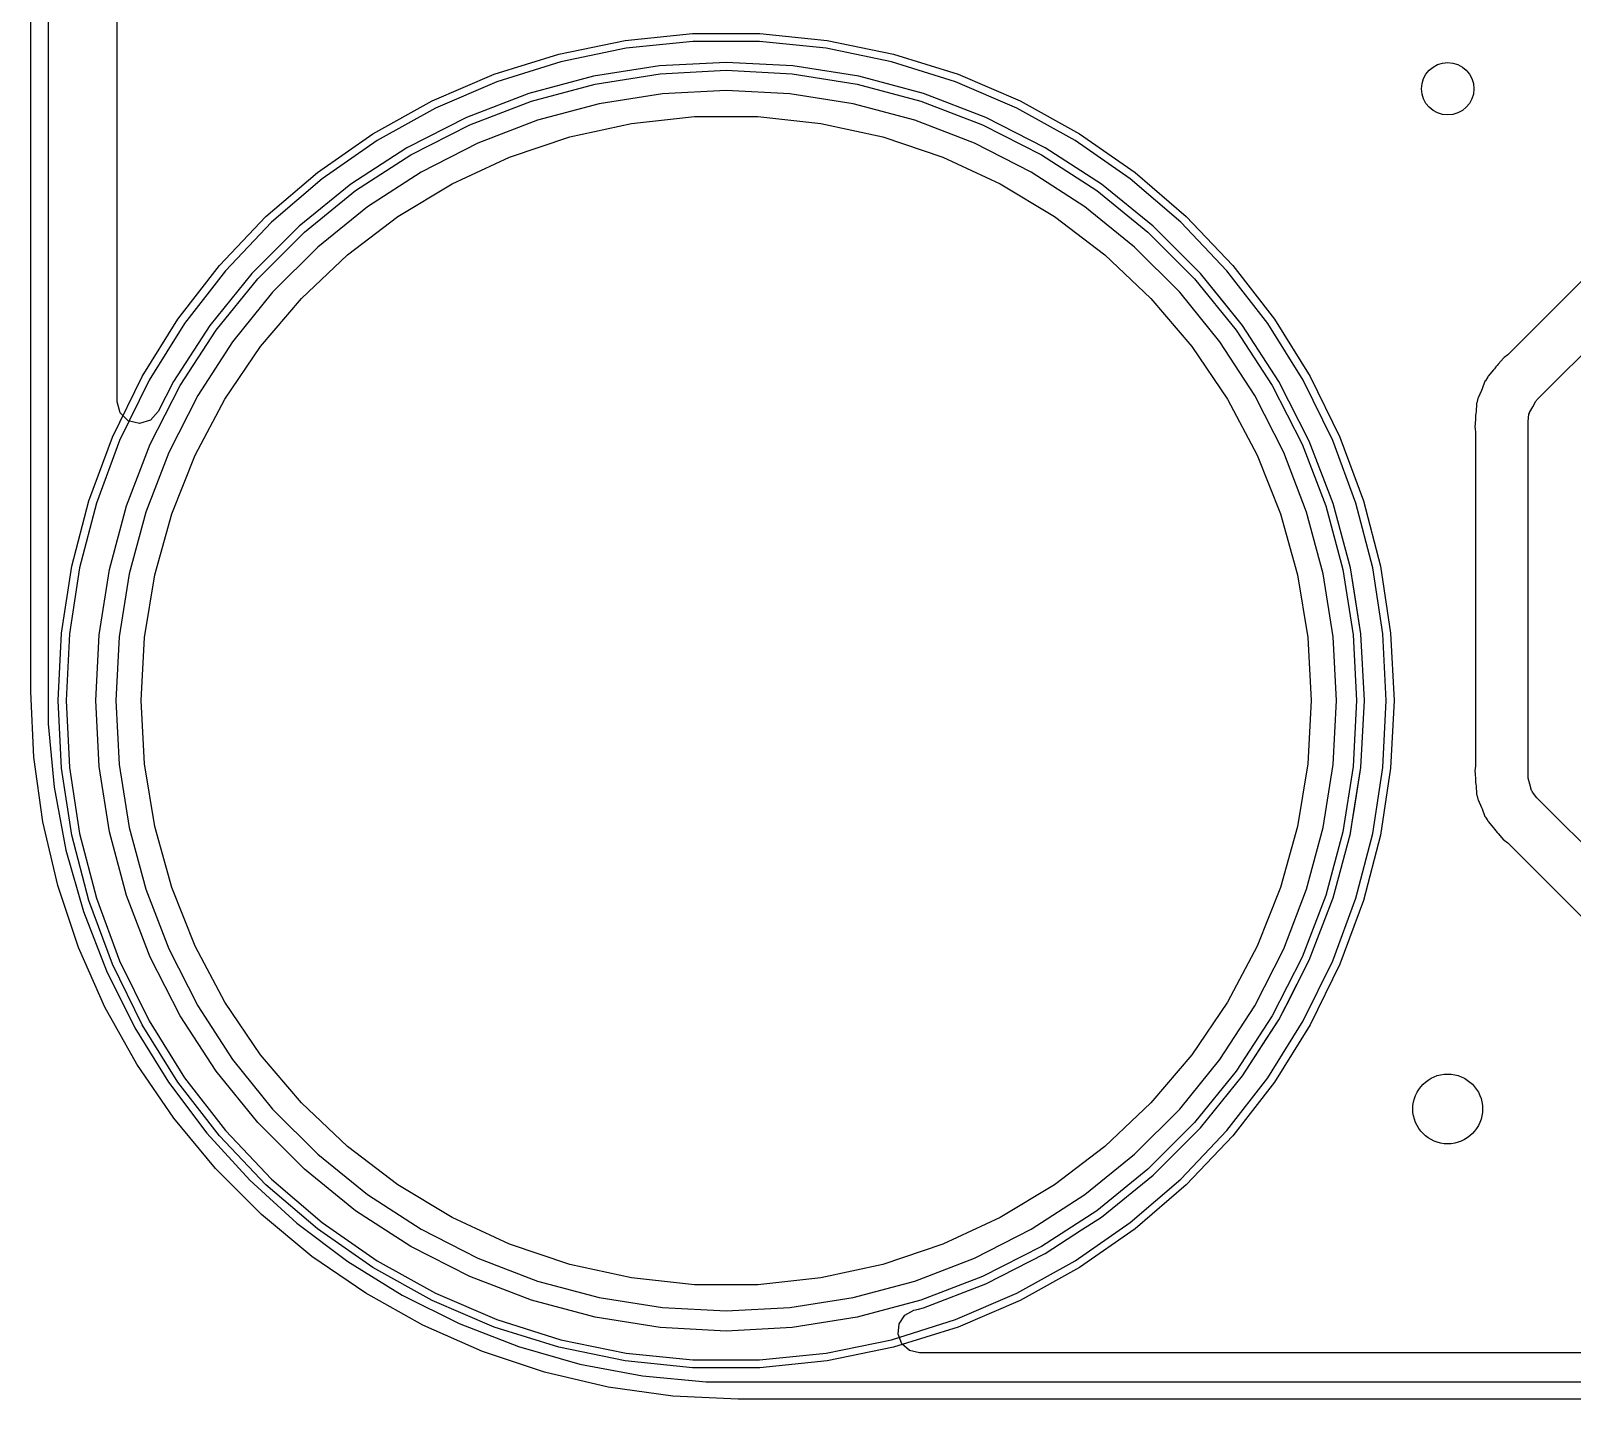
# Model space of a CAD drawing. Extents: x 2.76 to 4.68, y -4.29 to -3.
# Drawn here: x 2.7605 to 3.1081, y -4.2854 to -3.9769 of the extents above; entities that cross this region are included whole.
import ezdxf

# ---------------------------------------------------------------- set-up
doc = ezdxf.new("R2010")
doc.units = 0
doc.header["$MEASUREMENT"] = 0
doc.layers.add('BLACK', color=7, linetype='CONTINUOUS')

msp = doc.modelspace()

# ---------------------------------------------------------------- linework, layer by layer
at = {"layer": 'BLACK', "linetype": 'CONTINUOUS'}
for p, q in [((2.76055, -4.12598), (2.76055, -3.15748)), ((2.76449, -3.15748), (2.76449, -4.12598)), ((2.78, -4.06056), (2.78, -3.22239)), ((2.78, -4.06056), (2.78, -3.52365)), ((3.17985, -3.96368), (3.09356, -4.04997)), ((3.10013, -4.06013), (3.19311, -3.96715)), ((2.89452, -3.9791), (2.9097, -3.97756)), ((2.9097, -3.97756), (2.92495, -3.97756)), ((2.92495, -3.97756), (2.94013, -3.9791)), ((2.86502, -3.98674), (2.87958, -3.98217)), ((2.87958, -3.98217), (2.89452, -3.9791)), ((2.89479, -3.98086), (2.88002, -3.98389)), ((2.90979, -3.97933), (2.89479, -3.98086)), ((2.92486, -3.97933), (2.90979, -3.97933)), ((2.93986, -3.98086), (2.92486, -3.97933)), ((2.95462, -3.98389), (2.93986, -3.98086)), ((2.94013, -3.9791), (2.95507, -3.98217)), ((2.95507, -3.98217), (2.96962, -3.98674)), ((2.88002, -3.98389), (2.86564, -3.9884)), ((2.90228, -3.98482), (2.8874, -3.98718)), ((2.90228, -3.98482), (2.8874, -3.98718)), ((2.91732, -3.98404), (2.90228, -3.98482)), ((2.91732, -3.98404), (2.90228, -3.98482)), ((2.90247, -3.98661), (2.91732, -3.98583)), ((2.93237, -3.98482), (2.91732, -3.98404)), ((2.93237, -3.98482), (2.91732, -3.98404)), ((2.91732, -3.98583), (2.93218, -3.98661)), ((2.94724, -3.98718), (2.93237, -3.98482)), ((2.94724, -3.98718), (2.93237, -3.98482)), ((2.96901, -3.9884), (2.95462, -3.98389)), ((2.851, -3.99275), (2.86502, -3.98674)), ((2.86564, -3.9884), (2.85179, -3.99435)), ((2.8874, -3.98718), (2.87285, -3.99108)), ((2.8874, -3.98718), (2.87285, -3.99108)), ((2.8734, -3.99278), (2.88777, -3.98893)), ((2.88777, -3.98893), (2.90247, -3.98661)), ((2.93218, -3.98661), (2.94687, -3.98893)), ((2.94687, -3.98893), (2.96124, -3.99278)), ((2.9618, -3.99108), (2.94724, -3.98718)), ((2.9618, -3.99108), (2.94724, -3.98718)), ((2.98286, -3.99435), (2.96901, -3.9884)), ((2.96962, -3.98674), (2.98364, -3.99275)), ((2.83767, -4.00015), (2.851, -3.99275)), ((2.87285, -3.99108), (2.85879, -3.99648)), ((2.87285, -3.99108), (2.85879, -3.99648)), ((2.85952, -3.99811), (2.8734, -3.99278)), ((2.90294, -3.99112), (2.88872, -3.99337)), ((2.91732, -3.99036), (2.90294, -3.99112)), ((2.9317, -3.99112), (2.91732, -3.99036)), ((2.94593, -3.99337), (2.9317, -3.99112)), ((2.96124, -3.99278), (2.97513, -3.99811)), ((2.97586, -3.99648), (2.9618, -3.99108)), ((2.97586, -3.99648), (2.9618, -3.99108)), ((2.98364, -3.99275), (2.99698, -4.00015)), ((2.85179, -3.99435), (2.83861, -4.00166)), ((2.88872, -3.99337), (2.87481, -3.9971)), ((2.89599, -3.9978), (2.91018, -3.99626)), ((2.89599, -3.9978), (2.91018, -3.99626)), ((2.89599, -3.9978), (2.91018, -3.99626)), ((2.89599, -3.9978), (2.91018, -3.99626)), ((2.91018, -3.99626), (2.92446, -3.99626)), ((2.91018, -3.99626), (2.92446, -3.99626)), ((2.91018, -3.99626), (2.92446, -3.99626)), ((2.91018, -3.99626), (2.92446, -3.99626)), ((2.92446, -3.99626), (2.93866, -3.9978)), ((2.92446, -3.99626), (2.93866, -3.9978)), ((2.92446, -3.99626), (2.93866, -3.9978)), ((2.92446, -3.99626), (2.93866, -3.9978)), ((2.95984, -3.9971), (2.94593, -3.99337)), ((2.99604, -4.00166), (2.98286, -3.99435)), ((2.85879, -3.99648), (2.84536, -4.00332)), ((2.85879, -3.99648), (2.84536, -4.00332)), ((2.84626, -4.00487), (2.85952, -3.99811)), ((2.87481, -3.9971), (2.86136, -4.00226)), ((2.88204, -4.00087), (2.89599, -3.9978)), ((2.88204, -4.00087), (2.89599, -3.9978)), ((2.88204, -4.00087), (2.89599, -3.9978)), ((2.88204, -4.00087), (2.89599, -3.9978)), ((2.93866, -3.9978), (2.95261, -4.00087)), ((2.93866, -3.9978), (2.95261, -4.00087)), ((2.93866, -3.9978), (2.95261, -4.00087)), ((2.93866, -3.9978), (2.95261, -4.00087)), ((2.97329, -4.00226), (2.95984, -3.9971)), ((2.97513, -3.99811), (2.98839, -4.00487)), ((2.98928, -4.00332), (2.97586, -3.99648)), ((2.98928, -4.00332), (2.97586, -3.99648)), ((2.82515, -4.00887), (2.83767, -4.00015)), ((2.83861, -4.00166), (2.82623, -4.01028)), ((2.84536, -4.00332), (2.83273, -4.01152)), ((2.84536, -4.00332), (2.83273, -4.01152)), ((2.86136, -4.00226), (2.84853, -4.0088)), ((2.86851, -4.00543), (2.88204, -4.00087)), ((2.86851, -4.00543), (2.88204, -4.00087)), ((2.86851, -4.00543), (2.88204, -4.00087)), ((2.86851, -4.00543), (2.88204, -4.00087)), ((2.95261, -4.00087), (2.96614, -4.00543)), ((2.95261, -4.00087), (2.96614, -4.00543)), ((2.95261, -4.00087), (2.96614, -4.00543)), ((2.95261, -4.00087), (2.96614, -4.00543)), ((2.98612, -4.0088), (2.97329, -4.00226)), ((3.00192, -4.01152), (2.98928, -4.00332)), ((3.00192, -4.01152), (2.98928, -4.00332)), ((3.00841, -4.01028), (2.99604, -4.00166)), ((2.99698, -4.00015), (3.0095, -4.00887)), ((2.83378, -4.01297), (2.84626, -4.00487)), ((2.85554, -4.01143), (2.86851, -4.00543)), ((2.85554, -4.01143), (2.86851, -4.00543)), ((2.85554, -4.01143), (2.86851, -4.00543)), ((2.85554, -4.01143), (2.86851, -4.00543)), ((2.96614, -4.00543), (2.9791, -4.01143)), ((2.96614, -4.00543), (2.9791, -4.01143)), ((2.96614, -4.00543), (2.9791, -4.01143)), ((2.96614, -4.00543), (2.9791, -4.01143)), ((2.98839, -4.00487), (3.00086, -4.01297)), ((2.81357, -4.01881), (2.82515, -4.00887)), ((2.82623, -4.01028), (2.8148, -4.02009)), ((2.84853, -4.0088), (2.83645, -4.01664)), ((2.9982, -4.01664), (2.98612, -4.0088)), ((3.01985, -4.02009), (3.00841, -4.01028)), ((3.0095, -4.00887), (3.02107, -4.01881)), ((2.83273, -4.01152), (2.82102, -4.021)), ((2.83273, -4.01152), (2.82102, -4.021)), ((2.82222, -4.02233), (2.83378, -4.01297)), ((2.84331, -4.01879), (2.85554, -4.01143)), ((2.84331, -4.01879), (2.85554, -4.01143)), ((2.84331, -4.01879), (2.85554, -4.01143)), ((2.84331, -4.01879), (2.85554, -4.01143)), ((2.9791, -4.01143), (2.99134, -4.01879)), ((2.9791, -4.01143), (2.99134, -4.01879)), ((2.9791, -4.01143), (2.99134, -4.01879)), ((2.9791, -4.01143), (2.99134, -4.01879)), ((3.00086, -4.01297), (3.01242, -4.02233)), ((3.01362, -4.021), (3.00192, -4.01152)), ((3.00192, -4.01152), (3.00192, -4.01152)), ((3.00192, -4.01152), (3.00192, -4.01152)), ((3.01362, -4.021), (3.00192, -4.01152)), ((3.00192, -4.01152), (3.00192, -4.01152)), ((3.00192, -4.01152), (3.00192, -4.01152)), ((2.83645, -4.01664), (2.82526, -4.0257)), ((3.00939, -4.0257), (2.9982, -4.01664)), ((2.80306, -4.02986), (2.81357, -4.01881)), ((2.8148, -4.02009), (2.80441, -4.03102)), ((2.83194, -4.02743), (2.84331, -4.01879)), ((2.83194, -4.02743), (2.84331, -4.01879)), ((2.83194, -4.02743), (2.84331, -4.01879)), ((2.83194, -4.02743), (2.84331, -4.01879)), ((2.99134, -4.01879), (3.00271, -4.02743)), ((2.99134, -4.01879), (3.00271, -4.02743)), ((2.99134, -4.01879), (3.00271, -4.02743)), ((2.99134, -4.01879), (3.00271, -4.02743)), ((3.03024, -4.03102), (3.01985, -4.02009)), ((3.02107, -4.01881), (3.03158, -4.02986)), ((2.82102, -4.021), (2.81037, -4.03165)), ((2.82102, -4.021), (2.81037, -4.03165)), ((2.8117, -4.03285), (2.82222, -4.02233)), ((3.01242, -4.02233), (3.02294, -4.03285)), ((3.02427, -4.03165), (3.01362, -4.021)), ((3.02427, -4.03165), (3.01362, -4.021)), ((2.82526, -4.0257), (2.81507, -4.03589)), ((2.82157, -4.03725), (2.83194, -4.02743)), ((2.82157, -4.03725), (2.83194, -4.02743)), ((2.82157, -4.03725), (2.83194, -4.02743)), ((2.82157, -4.03725), (2.83194, -4.02743)), ((3.00271, -4.02743), (3.01307, -4.03725)), ((3.00271, -4.02743), (3.01307, -4.03725)), ((3.00271, -4.02743), (3.01307, -4.03725)), ((3.00271, -4.02743), (3.01307, -4.03725)), ((3.01957, -4.03589), (3.00939, -4.0257)), ((2.79372, -4.04193), (2.80306, -4.02986)), ((2.80441, -4.03102), (2.79518, -4.04294)), ((3.03946, -4.04294), (3.03024, -4.03102)), ((3.03158, -4.02986), (3.04092, -4.04193)), ((2.81037, -4.03165), (2.80089, -4.04336)), ((2.81037, -4.03165), (2.80089, -4.04336)), ((2.80234, -4.04441), (2.8117, -4.03285)), ((3.02294, -4.03285), (3.03231, -4.04441)), ((3.02972, -4.03838), (3.02427, -4.03165)), ((3.03375, -4.04336), (3.02427, -4.03165)), ((2.81507, -4.03589), (2.80601, -4.04708)), ((2.81233, -4.04814), (2.82157, -4.03725)), ((2.81233, -4.04814), (2.82157, -4.03725)), ((2.81233, -4.04814), (2.82157, -4.03725)), ((2.81233, -4.04814), (2.82157, -4.03725)), ((3.01307, -4.03725), (3.02232, -4.04814)), ((3.01307, -4.03725), (3.02232, -4.04814)), ((3.01307, -4.03725), (3.02232, -4.04814)), ((3.01307, -4.03725), (3.02232, -4.04814)), ((3.02864, -4.04708), (3.01957, -4.03589)), ((3.03375, -4.04336), (3.02972, -4.03838)), ((2.78565, -4.05487), (2.79372, -4.04193)), ((2.79518, -4.04294), (2.78721, -4.05573)), ((2.80089, -4.04336), (2.79269, -4.05599)), ((2.80089, -4.04336), (2.79269, -4.05599)), ((2.79424, -4.05689), (2.80234, -4.04441)), ((3.03231, -4.04441), (3.04041, -4.05689)), ((3.04196, -4.05599), (3.03375, -4.04336)), ((3.04196, -4.05599), (3.03375, -4.04336)), ((3.03375, -4.04336), (3.03375, -4.04336)), ((3.04744, -4.05573), (3.03946, -4.04294)), ((3.04092, -4.04193), (3.04899, -4.05487)), ((2.80601, -4.04708), (2.79817, -4.05916)), ((2.80431, -4.05996), (2.81233, -4.04814)), ((2.80431, -4.05996), (2.81233, -4.04814)), ((2.80431, -4.05996), (2.81233, -4.04814)), ((2.80431, -4.05996), (2.81233, -4.04814)), ((3.02232, -4.04814), (3.03033, -4.05996)), ((3.02232, -4.04814), (3.03033, -4.05996)), ((3.02232, -4.04814), (3.03033, -4.05996)), ((3.02232, -4.04814), (3.03033, -4.05996)), ((3.03648, -4.05916), (3.02864, -4.04708)), ((3.09261, -4.05071), (3.0914, -4.0521)), ((3.09274, -4.05062), (3.09261, -4.05071)), ((3.09356, -4.04997), (3.09274, -4.05062)), ((2.77894, -4.06857), (2.78565, -4.05487)), ((3.04899, -4.05487), (3.05571, -4.06857)), ((3.08902, -4.05492), (3.08849, -4.05581)), ((3.08909, -4.05477), (3.08902, -4.05492)), ((3.0903, -4.05338), (3.08909, -4.05477)), ((3.09052, -4.05311), (3.0903, -4.05338)), ((3.09082, -4.05271), (3.09052, -4.05311)), ((3.09117, -4.05236), (3.09082, -4.05271)), ((3.0914, -4.0521), (3.09117, -4.05236)), ((2.78721, -4.05573), (2.78057, -4.06927)), ((2.78748, -4.07014), (2.79424, -4.05689)), ((2.79269, -4.05599), (2.78923, -4.06277)), ((2.79269, -4.05599), (2.78923, -4.06277)), ((3.04041, -4.05689), (3.04716, -4.07014)), ((3.0488, -4.06942), (3.04196, -4.05599)), ((3.0488, -4.06942), (3.04196, -4.05599)), ((3.05408, -4.06927), (3.04744, -4.05573)), ((3.08762, -4.05799), (3.08685, -4.05967)), ((3.08775, -4.05767), (3.08762, -4.05799)), ((3.0884, -4.05594), (3.08775, -4.05767)), ((3.08849, -4.05581), (3.0884, -4.05594)), ((2.78068, -4.06304), (2.78, -4.06056)), ((2.78068, -4.06304), (2.78, -4.06056)), ((2.79817, -4.05916), (2.79163, -4.07199)), ((2.79762, -4.07257), (2.80431, -4.05996)), ((2.79762, -4.07257), (2.80431, -4.05996)), ((2.79762, -4.07257), (2.80431, -4.05996)), ((2.79762, -4.07257), (2.80431, -4.05996)), ((3.03033, -4.05996), (3.03702, -4.07257)), ((3.03033, -4.05996), (3.03702, -4.07257)), ((3.03033, -4.05996), (3.03702, -4.07257)), ((3.03033, -4.05996), (3.03702, -4.07257)), ((3.04302, -4.07199), (3.03648, -4.05916)), ((3.08652, -4.06098), (3.08639, -4.06282)), ((3.08657, -4.06084), (3.08652, -4.06098)), ((3.08683, -4.05982), (3.08657, -4.06084)), ((3.08685, -4.05967), (3.08683, -4.05982)), ((3.09842, -4.06295), (3.09917, -4.06171)), ((3.09917, -4.06171), (3.09984, -4.06043)), ((3.09984, -4.06043), (3.10002, -4.06031)), ((3.10002, -4.06031), (3.10013, -4.06013)), ((2.78253, -4.06484), (2.78068, -4.06304)), ((2.78253, -4.06484), (2.78068, -4.06304)), ((2.78504, -4.06544), (2.78253, -4.06484)), ((2.78504, -4.06544), (2.78253, -4.06484)), ((2.7875, -4.06468), (2.78504, -4.06544)), ((2.7875, -4.06468), (2.78504, -4.06544)), ((2.78923, -4.06277), (2.7875, -4.06468)), ((2.78923, -4.06277), (2.7875, -4.06468)), ((3.08627, -4.0645), (3.08614, -4.06635)), ((3.08628, -4.06416), (3.08627, -4.0645)), ((3.08635, -4.06317), (3.08628, -4.06366)), ((3.08628, -4.06366), (3.08628, -4.06416)), ((3.08639, -4.06282), (3.08635, -4.06317)), ((3.09811, -4.065), (3.09831, -4.06335)), ((3.09811, -4.145), (3.09811, -4.065)), ((3.09831, -4.06335), (3.09841, -4.06316)), ((3.09841, -4.06316), (3.09842, -4.06295)), ((2.77364, -4.08287), (2.77894, -4.06857)), ((2.78057, -4.06927), (2.77533, -4.0834)), ((3.05931, -4.0834), (3.05408, -4.06927)), ((3.05571, -4.06857), (3.06101, -4.08287)), ((3.08614, -4.06635), (3.08617, -4.0665)), ((3.08617, -4.0665), (3.08628, -4.06754)), ((3.08628, -4.06754), (3.08628, -4.14246)), ((2.78215, -4.08403), (2.78748, -4.07014)), ((2.79163, -4.07199), (2.78647, -4.08544)), ((2.79234, -4.08584), (2.79762, -4.07257)), ((2.79234, -4.08584), (2.79762, -4.07257)), ((2.79234, -4.08584), (2.79762, -4.07257)), ((2.79234, -4.08584), (2.79762, -4.07257)), ((3.03702, -4.07257), (3.04231, -4.08584)), ((3.03702, -4.07257), (3.04231, -4.08584)), ((3.03702, -4.07257), (3.04231, -4.08584)), ((3.03702, -4.07257), (3.04231, -4.08584)), ((3.04818, -4.08544), (3.04302, -4.07199)), ((3.04716, -4.07014), (3.05249, -4.08403)), ((3.0542, -4.08348), (3.0488, -4.06942)), ((3.0542, -4.08348), (3.0488, -4.06942)), ((2.76981, -4.09764), (2.77364, -4.08287)), ((3.06101, -4.08287), (3.06483, -4.09764)), ((2.77533, -4.0834), (2.77156, -4.098)), ((2.7783, -4.0984), (2.78215, -4.08403)), ((2.78647, -4.08544), (2.78274, -4.09935)), ((2.78852, -4.0996), (2.79234, -4.08584)), ((2.78852, -4.0996), (2.79234, -4.08584)), ((2.78852, -4.0996), (2.79234, -4.08584)), ((2.78852, -4.0996), (2.79234, -4.08584)), ((3.04231, -4.08584), (3.04613, -4.0996)), ((3.04231, -4.08584), (3.04613, -4.0996)), ((3.04231, -4.08584), (3.04613, -4.0996)), ((3.04231, -4.08584), (3.04613, -4.0996)), ((3.05191, -4.09935), (3.04818, -4.08544)), ((3.05249, -4.08403), (3.05634, -4.0984)), ((3.0581, -4.09803), (3.0542, -4.08348)), ((3.0581, -4.09803), (3.0542, -4.08348)), ((3.06309, -4.098), (3.05931, -4.0834)), ((2.7675, -4.11272), (2.76981, -4.09764)), ((2.77156, -4.098), (2.76927, -4.1129)), ((2.77598, -4.1131), (2.7783, -4.0984)), ((2.78274, -4.09935), (2.78049, -4.11357)), ((2.78621, -4.11369), (2.78852, -4.0996)), ((2.78621, -4.11369), (2.78852, -4.0996)), ((2.78621, -4.11369), (2.78852, -4.0996)), ((2.78621, -4.11369), (2.78852, -4.0996)), ((3.04613, -4.0996), (3.04844, -4.11369)), ((3.04613, -4.0996), (3.04844, -4.11369)), ((3.04613, -4.0996), (3.04844, -4.11369)), ((3.04613, -4.0996), (3.04844, -4.11369)), ((3.05416, -4.11357), (3.05191, -4.09935)), ((3.05634, -4.0984), (3.05867, -4.1131)), ((3.05898, -4.10363), (3.0581, -4.09803)), ((3.05915, -4.1047), (3.0581, -4.09803)), ((3.06537, -4.1129), (3.06309, -4.098)), ((3.06483, -4.09764), (3.06714, -4.11272)), ((3.06045, -4.11291), (3.05898, -4.10363)), ((3.06045, -4.11291), (3.05915, -4.1047)), ((2.76673, -4.12795), (2.7675, -4.11272)), ((2.76927, -4.1129), (2.76851, -4.12795)), ((2.7752, -4.12795), (2.77598, -4.1131)), ((2.78049, -4.11357), (2.77973, -4.12795)), ((2.78543, -4.12795), (2.78621, -4.11369)), ((2.78543, -4.12795), (2.78621, -4.11369)), ((2.78543, -4.12795), (2.78621, -4.11369)), ((2.78543, -4.12795), (2.78621, -4.11369)), ((3.04844, -4.11369), (3.04921, -4.12795)), ((3.04844, -4.11369), (3.04921, -4.12795)), ((3.04844, -4.11369), (3.04921, -4.12795)), ((3.04844, -4.11369), (3.04921, -4.12795)), ((3.05491, -4.12795), (3.05416, -4.11357)), ((3.05867, -4.1131), (3.05945, -4.12795)), ((3.06124, -4.12795), (3.06045, -4.11291)), ((3.06124, -4.12795), (3.06045, -4.11291)), ((3.06614, -4.12795), (3.06537, -4.1129)), ((3.06714, -4.11272), (3.06791, -4.12795)), ((2.76123, -4.1407), (2.76055, -4.12598)), ((2.76449, -4.12598), (2.76449, -4.13317)), ((2.7675, -4.14319), (2.76673, -4.12795)), ((2.76851, -4.12795), (2.76927, -4.14301)), ((2.77598, -4.14281), (2.7752, -4.12795)), ((2.77973, -4.12795), (2.78049, -4.14233)), ((2.78621, -4.14221), (2.78543, -4.12795)), ((2.78621, -4.14221), (2.78543, -4.12795)), ((2.78621, -4.14221), (2.78543, -4.12795)), ((2.78621, -4.14221), (2.78543, -4.12795)), ((3.04921, -4.12795), (3.04844, -4.14221)), ((3.04921, -4.12795), (3.04844, -4.14221)), ((3.04921, -4.12795), (3.04844, -4.14221)), ((3.04921, -4.12795), (3.04844, -4.14221)), ((3.05416, -4.14233), (3.05491, -4.12795)), ((3.05945, -4.12795), (3.05867, -4.14281)), ((3.06045, -4.143), (3.06124, -4.12795)), ((3.06045, -4.143), (3.06124, -4.12795)), ((3.06537, -4.14301), (3.06614, -4.12795)), ((3.06791, -4.12795), (3.06714, -4.14319)), ((2.76449, -4.13317), (2.76581, -4.14749)), ((2.76327, -4.15528), (2.76123, -4.1407)), ((2.78049, -4.14233), (2.78274, -4.15656)), ((2.78852, -4.15631), (2.78621, -4.14221)), ((2.78852, -4.15631), (2.78621, -4.14221)), ((2.78852, -4.15631), (2.78621, -4.14221)), ((2.78852, -4.15631), (2.78621, -4.14221)), ((3.04844, -4.14221), (3.04613, -4.15631)), ((3.04844, -4.14221), (3.04613, -4.15631)), ((3.04844, -4.14221), (3.04613, -4.15631)), ((3.04844, -4.14221), (3.04613, -4.15631)), ((3.05191, -4.15656), (3.05416, -4.14233)), ((2.76981, -4.15827), (2.7675, -4.14319)), ((2.76927, -4.14301), (2.77156, -4.15791)), ((2.7783, -4.1575), (2.77598, -4.14281)), ((3.05867, -4.14281), (3.05634, -4.1575)), ((3.05892, -4.15268), (3.06045, -4.143)), ((3.0591, -4.15152), (3.06045, -4.143)), ((3.06309, -4.15791), (3.06537, -4.14301)), ((3.06714, -4.14319), (3.06483, -4.15827)), ((3.08617, -4.1435), (3.08614, -4.14365)), ((3.08614, -4.14365), (3.0862, -4.14457)), ((3.08628, -4.14246), (3.08617, -4.1435)), ((3.0862, -4.14457), (3.08627, -4.1455)), ((3.08627, -4.1455), (3.08628, -4.14584)), ((3.08628, -4.14584), (3.08628, -4.14634)), ((3.09816, -4.14521), (3.09811, -4.145)), ((3.09812, -4.14542), (3.09816, -4.14521)), ((3.09855, -4.1468), (3.09812, -4.14542)), ((2.76581, -4.14749), (2.76846, -4.16163)), ((3.08628, -4.14634), (3.08635, -4.14683)), ((3.08635, -4.14683), (3.08639, -4.14718)), ((3.08639, -4.14718), (3.08652, -4.14902)), ((3.08652, -4.14902), (3.08657, -4.14916)), ((3.08657, -4.14916), (3.08683, -4.15018)), ((3.0989, -4.1482), (3.09855, -4.1468)), ((3.09904, -4.14836), (3.0989, -4.1482)), ((3.0991, -4.14856), (3.09904, -4.14836)), ((3.10013, -4.14987), (3.0991, -4.14856)), ((3.05811, -4.15776), (3.0591, -4.15152)), ((3.05856, -4.15492), (3.05892, -4.15268)), ((3.08683, -4.15018), (3.08685, -4.1503)), ((3.08685, -4.1503), (3.08685, -4.15033)), ((3.08685, -4.15033), (3.08762, -4.15201)), ((3.08762, -4.15201), (3.08775, -4.15233)), ((3.08775, -4.15233), (3.0884, -4.15406)), ((3.12076, -4.1705), (3.10013, -4.14987)), ((2.76664, -4.16962), (2.76327, -4.15528)), ((3.0581, -4.15787), (3.05856, -4.15492)), ((3.0884, -4.15406), (3.08849, -4.15419)), ((3.08849, -4.15419), (3.08903, -4.15508)), ((3.08903, -4.15508), (3.08909, -4.15523)), ((3.08909, -4.15523), (3.0903, -4.15662)), ((2.77364, -4.17303), (2.76981, -4.15827)), ((2.77156, -4.15791), (2.77533, -4.1725)), ((2.78215, -4.17187), (2.7783, -4.1575)), ((2.78274, -4.15656), (2.78647, -4.17047)), ((2.79234, -4.17007), (2.78852, -4.15631)), ((2.79234, -4.17007), (2.78852, -4.15631)), ((2.79234, -4.17007), (2.78852, -4.15631)), ((2.79234, -4.17007), (2.78852, -4.15631)), ((3.04613, -4.15631), (3.04231, -4.17007)), ((3.04613, -4.15631), (3.04231, -4.17007)), ((3.04613, -4.15631), (3.04231, -4.17007)), ((3.04613, -4.15631), (3.04231, -4.17007)), ((3.04818, -4.17047), (3.05191, -4.15656)), ((3.05634, -4.1575), (3.05249, -4.17187)), ((3.0542, -4.17243), (3.0581, -4.15787)), ((3.0542, -4.17243), (3.0581, -4.15787)), ((3.0581, -4.15787), (3.05811, -4.15776)), ((3.05931, -4.1725), (3.06309, -4.15791)), ((3.06483, -4.15827), (3.06101, -4.17303)), ((3.0903, -4.15662), (3.09052, -4.15689)), ((3.09052, -4.15689), (3.09082, -4.15729)), ((3.09082, -4.15729), (3.09117, -4.15764)), ((3.09117, -4.15764), (3.0914, -4.1579)), ((3.0914, -4.1579), (3.09261, -4.15929)), ((3.09261, -4.15929), (3.09274, -4.15938)), ((3.09274, -4.15938), (3.09356, -4.16003)), ((2.76846, -4.16163), (2.77239, -4.17546)), ((3.09356, -4.16003), (3.1106, -4.17707)), ((2.77132, -4.18358), (2.76664, -4.16962)), ((2.79762, -4.18333), (2.79234, -4.17007)), ((2.79762, -4.18333), (2.79234, -4.17007)), ((2.79762, -4.18333), (2.79234, -4.17007)), ((2.79762, -4.18333), (2.79234, -4.17007)), ((3.04231, -4.17007), (3.03702, -4.18333)), ((3.04231, -4.17007), (3.03702, -4.18333)), ((3.04231, -4.17007), (3.03702, -4.18333)), ((3.04231, -4.17007), (3.03702, -4.18333)), ((2.77894, -4.18734), (2.77364, -4.17303)), ((2.77533, -4.1725), (2.78057, -4.18664)), ((2.78748, -4.18576), (2.78215, -4.17187)), ((2.78647, -4.17047), (2.79163, -4.18392)), ((3.04302, -4.18392), (3.04818, -4.17047)), ((3.05249, -4.17187), (3.04716, -4.18576)), ((3.0488, -4.18649), (3.0542, -4.17243)), ((3.0488, -4.18649), (3.0542, -4.17243)), ((3.05408, -4.18664), (3.05931, -4.1725)), ((3.06101, -4.17303), (3.05571, -4.18734)), ((2.77239, -4.17546), (2.77759, -4.18887)), ((2.77727, -4.19706), (2.77132, -4.18358)), ((2.79163, -4.18392), (2.79817, -4.19675)), ((2.80431, -4.19595), (2.79762, -4.18333)), ((2.80431, -4.19595), (2.79762, -4.18333)), ((2.80431, -4.19595), (2.79762, -4.18333)), ((2.80431, -4.19595), (2.79762, -4.18333)), ((3.03702, -4.18333), (3.03033, -4.19595)), ((3.03702, -4.18333), (3.03033, -4.19595)), ((3.03702, -4.18333), (3.03033, -4.19595)), ((3.03702, -4.18333), (3.03033, -4.19595)), ((3.03648, -4.19675), (3.04302, -4.18392)), ((2.78565, -4.20103), (2.77894, -4.18734)), ((2.78057, -4.18664), (2.78721, -4.20017)), ((2.79424, -4.19902), (2.78748, -4.18576)), ((3.04716, -4.18576), (3.04041, -4.19902)), ((3.04344, -4.197), (3.0488, -4.18649)), ((3.04373, -4.19643), (3.0488, -4.18649)), ((3.04744, -4.20017), (3.05408, -4.18664)), ((3.05571, -4.18734), (3.04899, -4.20103)), ((2.77759, -4.18887), (2.784, -4.20174)), ((2.78443, -4.20992), (2.77727, -4.19706)), ((2.79817, -4.19675), (2.80601, -4.20883)), ((2.81233, -4.20777), (2.80431, -4.19595)), ((2.81233, -4.20777), (2.80431, -4.19595)), ((2.81233, -4.20777), (2.80431, -4.19595)), ((2.81233, -4.20777), (2.80431, -4.19595)), ((3.03033, -4.19595), (3.02232, -4.20777)), ((3.03033, -4.19595), (3.02232, -4.20777)), ((3.03033, -4.19595), (3.02232, -4.20777)), ((3.03033, -4.19595), (3.02232, -4.20777)), ((3.02864, -4.20883), (3.03648, -4.19675)), ((3.04196, -4.19991), (3.04373, -4.19643)), ((3.04196, -4.19991), (3.04344, -4.197)), ((2.79372, -4.21398), (2.78565, -4.20103)), ((2.78721, -4.20017), (2.79518, -4.21296)), ((2.80234, -4.21149), (2.79424, -4.19902)), ((3.04041, -4.19902), (3.03231, -4.21149)), ((3.03918, -4.20419), (3.04196, -4.19991)), ((3.03926, -4.20406), (3.04196, -4.19991)), ((3.03946, -4.21296), (3.04744, -4.20017)), ((3.04899, -4.20103), (3.04092, -4.21398)), ((2.784, -4.20174), (2.79157, -4.21396)), ((3.03375, -4.21255), (3.03926, -4.20406)), ((3.03375, -4.21255), (3.03918, -4.20419)), ((2.82157, -4.21865), (2.81233, -4.20777)), ((2.82157, -4.21865), (2.81233, -4.20777)), ((2.82157, -4.21865), (2.81233, -4.20777)), ((2.82157, -4.21865), (2.81233, -4.20777)), ((3.02232, -4.20777), (3.01307, -4.21865)), ((3.02232, -4.20777), (3.01307, -4.21865)), ((3.02232, -4.20777), (3.01307, -4.21865)), ((3.02232, -4.20777), (3.01307, -4.21865)), ((2.79276, -4.22207), (2.78443, -4.20992)), ((2.8117, -4.22305), (2.80234, -4.21149)), ((2.80601, -4.20883), (2.81507, -4.22002)), ((3.01957, -4.22002), (3.02864, -4.20883)), ((3.03231, -4.21149), (3.02294, -4.22305)), ((2.79157, -4.21396), (2.80023, -4.22544)), ((2.80306, -4.22604), (2.79372, -4.21398)), ((2.79518, -4.21296), (2.80441, -4.22489)), ((3.02427, -4.22425), (3.03375, -4.21255)), ((3.02427, -4.22425), (3.03375, -4.21255)), ((3.03024, -4.22489), (3.03946, -4.21296)), ((3.04092, -4.21398), (3.03158, -4.22604)), ((2.83194, -4.22847), (2.82157, -4.21865)), ((2.83194, -4.22847), (2.82157, -4.21865)), ((2.83194, -4.22847), (2.82157, -4.21865)), ((2.83194, -4.22847), (2.82157, -4.21865)), ((3.01307, -4.21865), (3.00271, -4.22847)), ((3.01307, -4.21865), (3.00271, -4.22847)), ((3.01307, -4.21865), (3.00271, -4.22847)), ((3.01307, -4.21865), (3.00271, -4.22847)), ((2.80217, -4.2334), (2.79276, -4.22207)), ((2.81507, -4.22002), (2.82526, -4.2302)), ((3.00939, -4.2302), (3.01957, -4.22002)), ((2.80023, -4.22544), (2.80992, -4.23607)), ((2.80441, -4.22489), (2.8148, -4.23581)), ((2.82222, -4.23357), (2.8117, -4.22305)), ((3.02294, -4.22305), (3.01242, -4.23357)), ((3.01362, -4.2349), (3.02427, -4.22425)), ((3.01362, -4.2349), (3.02427, -4.22425)), ((3.01985, -4.23581), (3.03024, -4.22489)), ((2.81357, -4.2371), (2.80306, -4.22604)), ((2.84331, -4.23712), (2.83194, -4.22847)), ((2.84331, -4.23712), (2.83194, -4.22847)), ((2.84331, -4.23712), (2.83194, -4.22847)), ((2.84331, -4.23712), (2.83194, -4.22847)), ((3.00271, -4.22847), (2.99134, -4.23712)), ((3.00271, -4.22847), (2.99134, -4.23712)), ((3.00271, -4.22847), (2.99134, -4.23712)), ((3.00271, -4.22847), (2.99134, -4.23712)), ((3.03158, -4.22604), (3.02107, -4.2371)), ((2.82526, -4.2302), (2.83645, -4.23927)), ((2.9982, -4.23927), (3.00939, -4.2302)), ((2.81258, -4.24382), (2.80217, -4.2334)), ((2.80992, -4.23607), (2.82055, -4.24575)), ((2.8148, -4.23581), (2.82623, -4.24563)), ((2.83378, -4.24294), (2.82222, -4.23357)), ((3.01242, -4.23357), (3.00086, -4.24294)), ((3.00192, -4.24438), (3.01362, -4.2349)), ((3.00192, -4.24438), (3.01362, -4.2349)), ((3.00841, -4.24563), (3.01985, -4.23581)), ((2.82515, -4.24704), (2.81357, -4.2371)), ((2.83645, -4.23927), (2.84853, -4.24711)), ((2.85554, -4.24448), (2.84331, -4.23712)), ((2.85554, -4.24448), (2.84331, -4.23712)), ((2.85554, -4.24448), (2.84331, -4.23712)), ((2.85554, -4.24448), (2.84331, -4.23712)), ((2.99134, -4.23712), (2.9791, -4.24448)), ((2.99134, -4.23712), (2.9791, -4.24448)), ((2.99134, -4.23712), (2.9791, -4.24448)), ((2.99134, -4.23712), (2.9791, -4.24448)), ((2.98612, -4.24711), (2.9982, -4.23927)), ((3.02107, -4.2371), (3.0095, -4.24704)), ((2.84626, -4.25104), (2.83378, -4.24294)), ((3.00086, -4.24294), (2.98839, -4.25104)), ((2.82391, -4.25323), (2.81258, -4.24382)), ((2.82055, -4.24575), (2.83202, -4.25442)), ((2.82623, -4.24563), (2.83861, -4.25424)), ((2.86851, -4.25048), (2.85554, -4.24448)), ((2.86851, -4.25048), (2.85554, -4.24448)), ((2.86851, -4.25048), (2.85554, -4.24448)), ((2.86851, -4.25048), (2.85554, -4.24448)), ((2.9791, -4.24448), (2.96614, -4.25048)), ((2.9791, -4.24448), (2.96614, -4.25048)), ((2.9791, -4.24448), (2.96614, -4.25048)), ((2.9791, -4.24448), (2.96614, -4.25048)), ((2.99604, -4.25424), (3.00841, -4.24563)), ((2.99745, -4.24728), (3.00192, -4.24438)), ((2.99745, -4.24728), (3.00192, -4.24438)), ((2.83767, -4.25575), (2.82515, -4.24704)), ((2.84853, -4.24711), (2.86136, -4.25365)), ((2.97329, -4.25365), (2.98612, -4.24711)), ((2.98928, -4.25259), (2.99745, -4.24728)), ((2.98928, -4.25259), (2.99745, -4.24728)), ((3.0095, -4.24704), (2.99698, -4.25575)), ((2.83606, -4.26155), (2.82391, -4.25323)), ((2.85952, -4.25779), (2.84626, -4.25104)), ((2.88204, -4.25504), (2.86851, -4.25048)), ((2.88204, -4.25504), (2.86851, -4.25048)), ((2.88204, -4.25504), (2.86851, -4.25048)), ((2.88204, -4.25504), (2.86851, -4.25048)), ((2.96614, -4.25048), (2.95261, -4.25504)), ((2.96614, -4.25048), (2.95261, -4.25504)), ((2.96614, -4.25048), (2.95261, -4.25504)), ((2.96614, -4.25048), (2.95261, -4.25504)), ((2.98839, -4.25104), (2.97513, -4.25779)), ((2.97586, -4.25943), (2.98928, -4.25259)), ((2.97586, -4.25943), (2.98928, -4.25259)), ((2.98928, -4.25259), (2.98928, -4.25259)), ((2.98928, -4.25259), (2.98928, -4.25259)), ((2.98928, -4.25259), (2.98928, -4.25259)), ((2.98928, -4.25259), (2.98928, -4.25259)), ((2.83202, -4.25442), (2.84425, -4.26199)), ((2.851, -4.26315), (2.83767, -4.25575)), ((2.83861, -4.25424), (2.85179, -4.26156)), ((2.86136, -4.25365), (2.87481, -4.25881)), ((2.89599, -4.25811), (2.88204, -4.25504)), ((2.89599, -4.25811), (2.88204, -4.25504)), ((2.89599, -4.25811), (2.88204, -4.25504)), ((2.89599, -4.25811), (2.88204, -4.25504)), ((2.95261, -4.25504), (2.93866, -4.25811)), ((2.95261, -4.25504), (2.93866, -4.25811)), ((2.95261, -4.25504), (2.93866, -4.25811)), ((2.95261, -4.25504), (2.93866, -4.25811)), ((2.95984, -4.25881), (2.97329, -4.25365)), ((2.98286, -4.26156), (2.99604, -4.25424)), ((2.99698, -4.25575), (2.98364, -4.26315)), ((2.8734, -4.26312), (2.85952, -4.25779)), ((2.87481, -4.25881), (2.88872, -4.26254)), ((2.91018, -4.25965), (2.89599, -4.25811)), ((2.91018, -4.25965), (2.89599, -4.25811)), ((2.91018, -4.25965), (2.89599, -4.25811)), ((2.91018, -4.25965), (2.89599, -4.25811)), ((2.92446, -4.25965), (2.91018, -4.25965)), ((2.92446, -4.25965), (2.91018, -4.25965)), ((2.92446, -4.25965), (2.91018, -4.25965)), ((2.92446, -4.25965), (2.91018, -4.25965)), ((2.93866, -4.25811), (2.92446, -4.25965)), ((2.93866, -4.25811), (2.92446, -4.25965)), ((2.93866, -4.25811), (2.92446, -4.25965)), ((2.93866, -4.25811), (2.92446, -4.25965)), ((2.94593, -4.26254), (2.95984, -4.25881)), ((2.97513, -4.25779), (2.96124, -4.26312)), ((2.9618, -4.26483), (2.97586, -4.25943)), ((2.9618, -4.26483), (2.97586, -4.25943)), ((2.84893, -4.26872), (2.83606, -4.26155)), ((2.84425, -4.26199), (2.85712, -4.2684)), ((2.86502, -4.26917), (2.851, -4.26315)), ((2.85179, -4.26156), (2.86564, -4.2675)), ((2.88777, -4.26697), (2.8734, -4.26312)), ((2.88872, -4.26254), (2.90294, -4.26479)), ((2.9317, -4.26479), (2.94593, -4.26254)), ((2.96124, -4.26312), (2.94687, -4.26697)), ((2.96901, -4.2675), (2.98286, -4.26156)), ((2.98364, -4.26315), (2.96962, -4.26917)), ((2.90247, -4.2693), (2.88777, -4.26697)), ((2.90294, -4.26479), (2.91732, -4.26554)), ((2.91732, -4.26554), (2.9317, -4.26479)), ((2.94687, -4.26697), (2.93218, -4.2693)), ((2.95632, -4.26845), (2.95761, -4.26652)), ((2.95632, -4.26845), (2.95761, -4.26652)), ((2.95761, -4.26652), (2.95965, -4.2654)), ((2.95761, -4.26652), (2.95965, -4.2654)), ((2.95965, -4.2654), (2.96068, -4.26513)), ((2.95965, -4.2654), (2.96068, -4.26513)), ((2.96068, -4.26513), (2.9618, -4.26483)), ((2.96068, -4.26513), (2.9618, -4.26483)), ((2.8624, -4.27467), (2.84893, -4.26872)), ((2.85712, -4.2684), (2.87053, -4.27359)), ((2.87958, -4.27374), (2.86502, -4.26917)), ((2.86564, -4.2675), (2.88002, -4.27202)), ((2.91732, -4.27008), (2.90247, -4.2693)), ((2.93218, -4.2693), (2.91732, -4.27008)), ((2.95462, -4.27202), (2.96901, -4.2675)), ((2.96962, -4.26917), (2.95507, -4.27374)), ((2.95607, -4.27076), (2.95632, -4.26845)), ((2.95607, -4.27076), (2.95632, -4.26845)), ((2.95691, -4.27292), (2.95607, -4.27076)), ((2.95691, -4.27292), (2.95607, -4.27076)), ((2.87053, -4.27359), (2.88436, -4.27753)), ((2.89452, -4.27681), (2.87958, -4.27374)), ((2.88002, -4.27202), (2.89479, -4.27505)), ((2.93986, -4.27505), (2.95462, -4.27202)), ((2.95507, -4.27374), (2.94013, -4.27681)), ((2.95866, -4.27445), (2.95691, -4.27292)), ((2.95866, -4.27445), (2.95691, -4.27292)), ((2.87636, -4.27935), (2.8624, -4.27467)), ((2.88436, -4.27753), (2.89849, -4.28017)), ((2.9097, -4.27835), (2.89452, -4.27681)), ((2.89479, -4.27505), (2.90979, -4.27657)), ((2.90979, -4.27657), (2.92486, -4.27657)), ((2.92486, -4.27657), (2.93986, -4.27505)), ((2.94013, -4.27681), (2.92495, -4.27835)), ((2.96091, -4.275), (2.95866, -4.27445)), ((2.96091, -4.275), (2.95866, -4.27445)), ((4.46429, -4.275), (2.96091, -4.275)), ((4.46429, -4.275), (2.96091, -4.275)), ((2.8907, -4.28272), (2.87636, -4.27935)), ((2.89849, -4.28017), (2.91281, -4.2815)), ((2.92495, -4.27835), (2.9097, -4.27835)), ((2.90529, -4.28475), (2.8907, -4.28272)), ((2.92, -4.28543), (2.90529, -4.28475)), ((2.91281, -4.2815), (2.92, -4.2815)), ((2.92, -4.2815), (4.50394, -4.2815)), ((4.50394, -4.28543), (2.92, -4.28543))]:
    msp.add_line(p, q, dxfattribs=at)
at = {"layer": 'BLACK'}
for centre, radius in [((3.08, -3.99), 0.00591), ((3.08, -3.99), 0.00591), ((3.08, -4.22), 0.00787), ((3.08, -4.22), 0.00787)]:
    msp.add_circle(centre, radius, dxfattribs=at)

doc.saveas('drawing.dxf')
